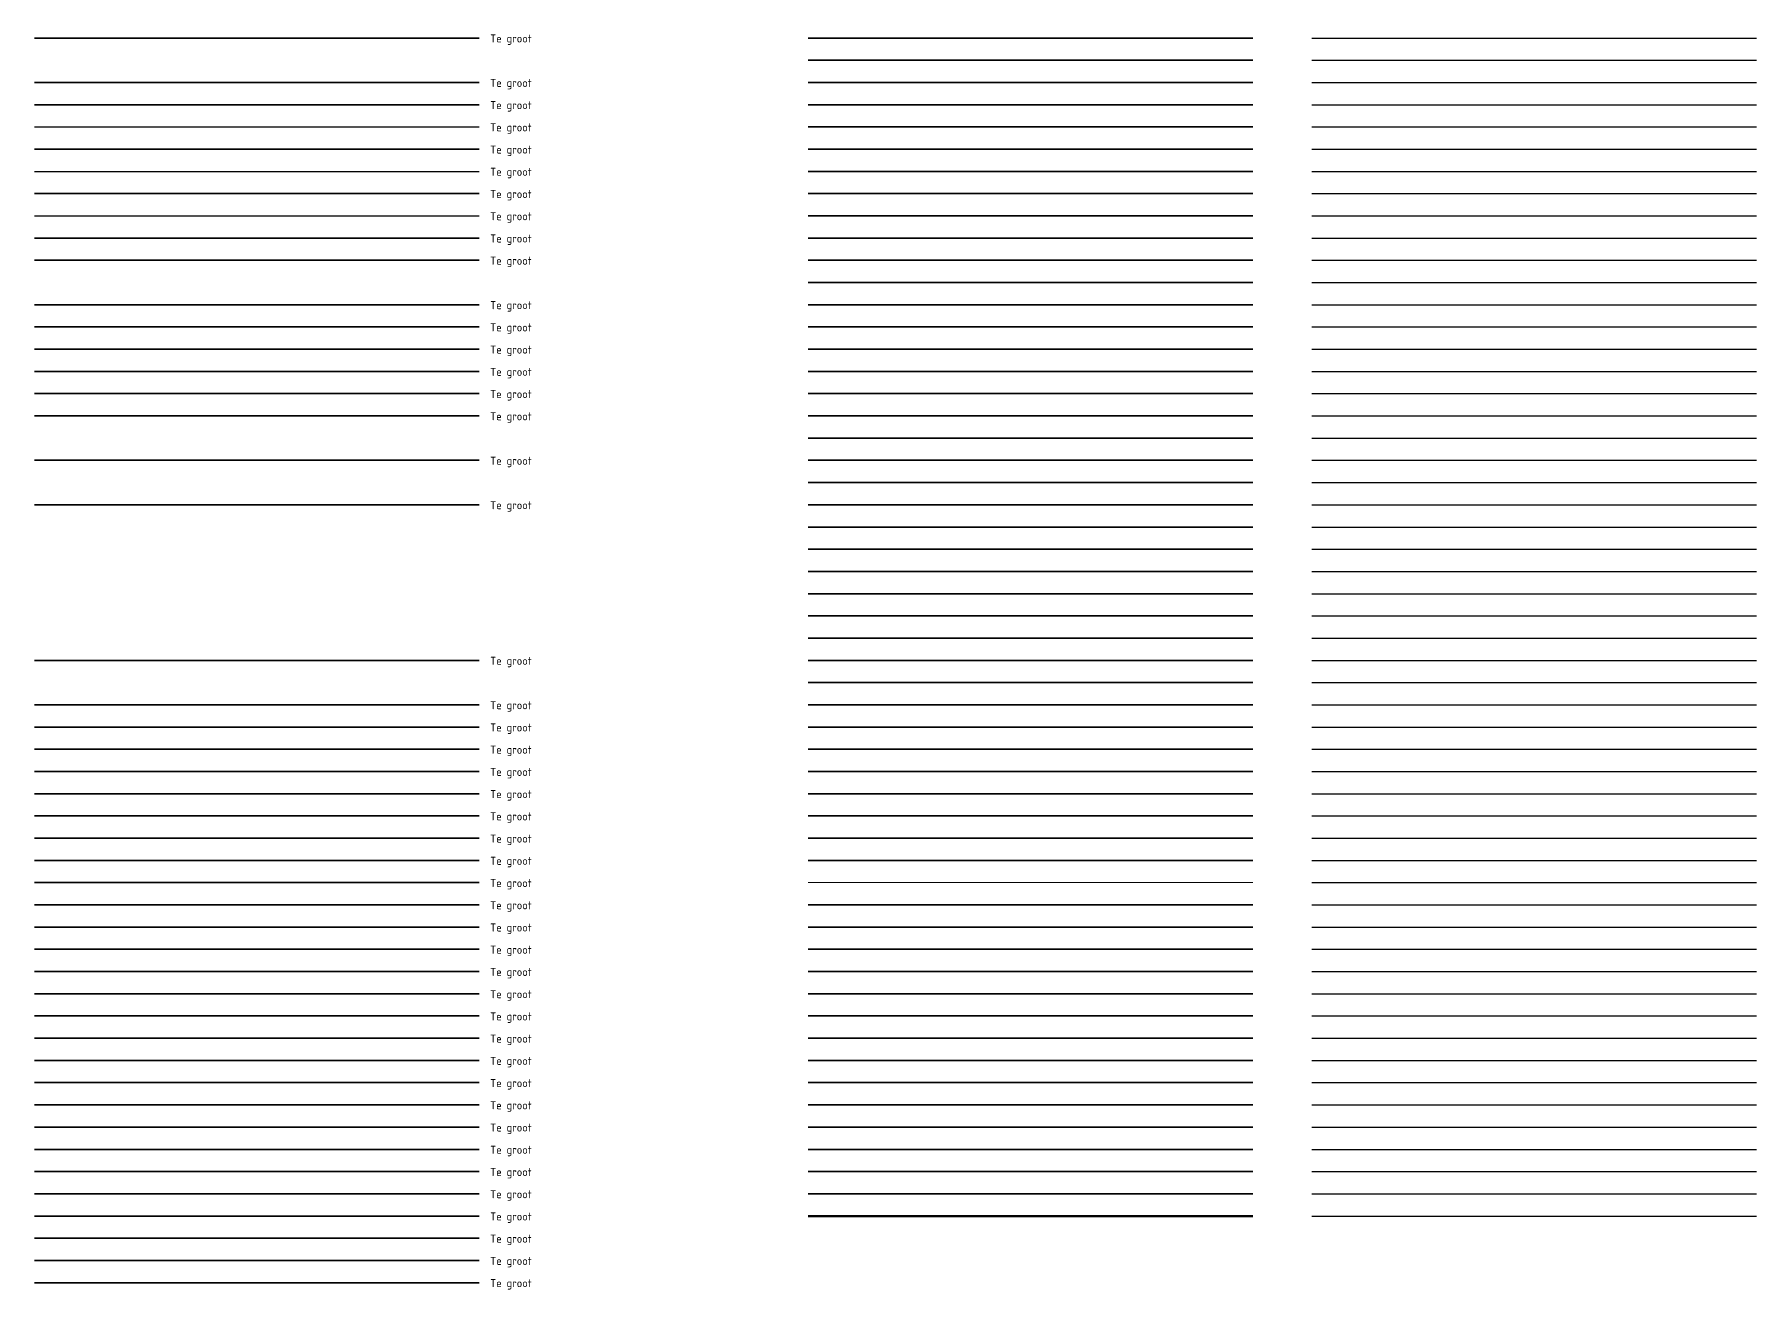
# Model space of a CAD drawing. Header units: metres. Extents: x 0 to 286, y 1 to 229.
# Drawn here: x 209 to 286.5, y 114.7 to 171.2 of the extents above; entities that cross this region are included whole.
import ezdxf

# ---------------------------------------------------------------- set-up
doc = ezdxf.new("R2010")
doc.units = ezdxf.units.M
for name, color, linetype, lineweight in [('V-WE-BC-VOORSPANNING_MET AANHECHTING_KABEL-G', 180, 'V-BC-KABEL-SO', 50), ('V-WE-BV-GELEIDECONSTRUCTIE_GELEIDEBARRIER-G', 210, 'V-BV-GELEIDEBARRIER-SO', 35), ('V-WE-BV-GELEIDECONSTRUCTIE_GELEIDEBARRIER_STEPBARRIER-G', 210, 'V-BV-STEPBARRIER-SO', 35), ('V-WE-BV-GELEIDECONSTRUCTIE_GELEIDEBARRIER_STEPBARRIER_BETON_SLIPFORMPAVER-G', 210, 'V-BV-SLIPFORM-SO', 35), ('V-WE-BV-GELEIDECONSTRUCTIE_GELEIDEBARRIER_STEPBARRIER_RWS-G', 210, 'V-BV-RWS-SO', 35), ('V-WE-BV-GELEIDECONSTRUCTIE_GELEIDEBARRIER_STEPBARRIER_SAFEGUARD-G', 210, 'V-BV-SAFEGUARD-SO', 35), ('V-WE-BV-GELEIDECONSTRUCTIE_GELEIDEBARRIER_STEPBARRIER_VARIOGUARD-G', 210, 'V-BV-VARIOGUARD-SO', 35), ('V-WE-BV-GELEIDECONSTRUCTIE_GELEIDEBARRIER_STEPBARRIER_VECUSEC-G', 210, 'V-BV-VECUSEC-SO', 35), ('V-WE-BV-GELEIDECONSTRUCTIE_GELEIDERAIL_KUNSTWERK-G', 210, 'V-BV-GELEIDERAIL_K-SO', 35), ('V-WE-BV-LEUNING-G', 210, 'V-BV-LEUNING-SO', 35), ('V-WE-GK-BESCHOEIING-G', 130, 'V-GK-BESCHOEIING-SO', 35), ('V-WE-GK-BESCHOEIING_HOUT_PERKOENPALENRIJ-G', 130, 'V-GK-PERKOEN-SO', 35), ('V-WE-GR-BEPLANTING_CULTUUR_BOSPLANTSOEN-G', 90, 'V-GR-PLANTSOEN-SO', 35), ('V-WE-GW-MAAIVELD-G', 90, 'V-GW-MAAIVELD-SO', 35), ('V-WE-GW-RAAI-G', 10, 'V-GW-RAAI-SO', 35), ('V-WE-KW-PROFIELVRIJERUIMTE-G', 7, 'V-KW-PVR-SO', 18), ('V-WE-KW-ZICHTRUIMTE-G', 7, 'V-KW-ZICHTRUIMTE-SO', 35), ('V-WE-MO-ARCHEOLOGIE-G', 90, 'V-MO-ARCHEOLOGIE-SO', 35), ('V-WE-MO-BODEM_CONTOUR-G', 30, 'V-MO-BORDER-SO', 35), ('V-WE-MO-BODEM_CONTOUR_ACHTERGRONDWAARDE-G', 90, 'V-MO-BODEMACHTERGRONDWAARDE-SO', 35), ('V-WE-MO-BODEM_CONTOUR_INTERVENTIEWAARDE-G', 10, 'V-MO-BODEM_CONTOUR_INTERVENTIEWAARDE-SO', 35), ('V-WE-MO-BODEM_CONTOUR_TUSSENWAARDE-G', 40, 'V-MO-BODEMTUSSENWAARDE-SO', 35), ('V-WE-MO-EXPLOSIEVEN-G', 10, 'V-MO-EXPLOSIEVEN-SO', 35), ('V-WE-MO-GELUID_CONTOUR_INTERVENTIEWAARDE-G', 10, 'V-MO-GELUIDINTERVENTIEWAARDE-SO', 35), ('V-WE-MO-GELUID_CONTOUR_STREEFWAARDE-G', 90, 'V-MO-GELUIDSTREEFWAARDE-SO', 35), ('V-WE-MO-GELUID_CONTOUR_TUSSENWAARDE-G', 40, 'V-MO-GELUIDTUSSENWAARDE-SO', 35), ('V-WE-MO-GEUR_CONTOUR_INTERVENTIEWAARDE-G', 10, 'V-MO-GEURINTERVENTIEWAARDE-SO', 35), ('V-WE-MO-GEUR_CONTOUR_STREEFWAARDE-G', 90, 'V-MO-GEURSTREEFWAARDE-SO', 35), ('V-WE-MO-GEUR_CONTOUR_TUSSENWAARDE-G', 40, 'V-MO-GEURTUSSENWAARDE-SO', 35), ('V-WE-MO-GRONDWATER_CONTOUR_INTERVENTIEWAARDE-G', 10, 'V-MO-GRONDWATERINTERVENTIEWAARDE-SO', 35), ('V-WE-MO-GRONDWATER_CONTOUR_STREEFWAARDE-G', 90, 'V-MO-GRONDWATERSTREEFWAARDE-SO', 35), ('V-WE-MO-GRONDWATER_CONTOUR_TUSSENWAARDE-G', 40, 'V-MO-GRONDWATERTUSSENWAARDE-SO', 35), ('V-WE-MO-LICHT_CONTOUR_INTERVENTIEWAARDE-G', 10, 'V-MO-LICHTINTERVENTIEWAARDE-SO', 35), ('V-WE-MO-LICHT_CONTOUR_STREEFWAARDE-G', 90, 'V-MO-LICHTSTREEFWAARDE-SO', 35), ('V-WE-MO-LICHT_CONTOUR_TUSSENWAARDE-G', 40, 'V-MO-LICHTTUSSENWAARDE-SO', 35), ('V-WE-MO-LUCHT_CONTOUR_INTERVENTIEWAARDE-G', 10, 'V-MO-LUCHTINTERVENTIEWAARDE-SO', 35), ('V-WE-MO-LUCHT_CONTOUR_STREEFWAARDE-G', 90, 'V-MO-LUCHTSTREEFWAARDE-SO', 35), ('V-WE-MO-LUCHT_CONTOUR_TUSSENWAARDE-G', 40, 'V-MO-LUCHTTUSSENWAARDE-SO', 35), ('V-WE-MO-STRALING_CONTOUR_INTERVENTIEWAARDE-G', 10, 'V-MO-STRALINGINTERVENTIEWAARDE-SO', 35), ('V-WE-MO-STRALING_CONTOUR_STREEFWAARDE-G', 90, 'V-MO-STRALINGSTREEFWAARDE-SO', 35), ('V-WE-MO-STRALING_CONTOUR_TUSSENWAARDE-G', 40, 'V-MO-STRALINGTUSSENWAARDE-SO', 35), ('V-WE-MO-TRILLING_CONTOUR_INTERVENTIEWAARDE-G', 10, 'V-MO-TRILLINGINTERVENTIEWAARDE-SO', 35), ('V-WE-MO-TRILLING_CONTOUR_STREEFWAARDE-G', 90, 'V-MO-TRILLINGSTREEFWAARDE-SO', 35), ('V-WE-MO-TRILLING_CONTOUR_TUSSENWAARDE-G', 40, 'V-MO-TRILLINGTUSSENWAARDE-SO', 35), ('V-WE-OB-BESCHOEIING-G', 7, 'V-OB-BESCHOEIING-SO', 35), ('V-WE-OB-BESCHOEIING_PERKOENPALENRIJ-G', 7, 'V-OB-PERKOEN-SO', 35), ('V-WE-OB-SCHANSKORF-G', 7, 'V-OB-SCHANSKORF-SO', 35), ('V-WE-OG-AANPIJLING-T18', 10, 'Continuous', 18), ('V-WE-OV-KABELDOORVOER_KABELKOKER-G', 7, 'V-OV-KABELKOKER-SO', 35), ('V-WE-OV-LIJNVERLICHTING-G', 190, 'V-OV-LIJNV-SO', 35), ('V-WE-RI-DRAINAGE-G', 90, 'V-RI-DRAINAGE-SO', 35), ('V-WE-RI-DRAINAGE_DRAIN-OPHOOGTEBRENGEN-G', 90, 'V-RI-OPHOOGTEBRENGEN-SO', 35), ('V-WE-RI-DWA-G', 20, 'V-RI-DWA-SO', 35), ('V-WE-RI-DWA_LOZELEIDING-G', 20, 'V-RI-LOZELEIDING-SO', 35), ('V-WE-RI-DWA_LOZELEIDING_UITLEGGER-G', 20, 'V-RI-UITLEGGER-SO', 35), ('V-WE-RI-DWA_LOZELEIDING_VOLGESCHUIMD-G', 20, 'V-RI-VOLSCHUIMEN-SO', 35), ('V-WE-RI-DWA_LOZELEIDING_VOLGEZAND-G', 20, 'V-RI-VOLZANDEN-SO', 35), ('V-WE-RI-DWA_RIOOLLEIDING-LINING-G', 20, 'V-RI-LINING-SO', 35), ('V-WE-RI-GWA_KOLKAANSLUITLEIDING-G', 30, 'V-RI-GWA_AANSLUITLEIDING-SO', 25), ('V-WE-RI-GWA_RIOOLLEIDING-G', 30, 'V-RI-GWA-SO', 35), ('V-WE-RI-HWA-G', 150, 'V-RI-HWA-SO', 35), ('V-WE-RI-HWA_KOLKAANSLUITLEIDING-G', 150, 'V-RI-HWA_AANSLUITLEIDING-SO', 25), ('V-WE-RI-ITR-G', 140, 'V-RI-ITR-SO', 35), ('V-WE-RI-ITR_KOLKAANSLUITLEIDING-G', 140, 'V-RI-ITR_AANSLUITLEIDING-SO', 25), ('V-WE-RI-OVERIG-G', 10, 'V-RI-OVERIG-SO', 35), ('V-WE-RI-OVERIG_DUIKER_KOLKAANSLUITLEIDING-G', 10, 'V-RI-AANSLUITLEIDING-SO', 35), ('V-WE-VH-KANTOPSLUITING_VOORKANTBAND-G', 7, 'V-CONTINUOUS-SO', 25)]:
    doc.layers.add(name, color=color, linetype=linetype, lineweight=lineweight)
doc.styles.add('NLCS-ISO-ANNOTATIEF-T18', font='NLCS-ISO.ttf', dxfattribs={"height": 1.8})
doc.linetypes.add('V-BC-KABEL-SO', pattern='A,10,-1,1.5,[24,NLCS.SHX,S=1,R=0,X=0,Y=0],1.5,-1', length=15)
doc.linetypes.add('V-BV-GELEIDEBARRIER-SO', pattern='A,5,[24,NLCS.SHX,S=1,R=0,X=0.5,Y=0],5,-3,[109,NLCS.SHX,S=1,R=0,X=0,Y=0],-3', length=16)
doc.linetypes.add('V-BV-GELEIDERAIL_K-SO', pattern='A,2,-1,[170,NLCS.SHX,S=0.5,R=0,X=0,Y=0],-1,2,-1,[170,NLCS.SHX,S=0.5,R=0,X=0,Y=0],-1,2,-1,[170,NLCS.SHX,S=0.5,R=0,X=0,Y=0],-1,2,-2,[24,NLCS.SHX,S=1,R=0,X=0,Y=0],-2', length=18)
doc.linetypes.add('V-BV-LEUNING-SO', pattern='A,1,[24,NLCS.SHX,S=0.6,R=0,X=0,Y=0],1,[69,NLCS.SHX,S=0.2,R=0,X=0,Y=0],1,[24,NLCS.SHX,S=1,R=0,X=0,Y=0],1', length=4)
doc.linetypes.add('V-BV-RWS-SO', pattern='A,0.5,[19,NLCS.SHX,S=1,R=0,X=0.5,Y=0],-1,[19,NLCS.SHX,S=1,R=0,X=0.5,Y=0],-1,0.5,-1,[24,NLCS.SHX,S=1,R=0,X=0,Y=0],-1', length=5)
doc.linetypes.add('V-BV-SAFEGUARD-SO', pattern='A,0.5,-2,[8,NLCS.SHX,S=1,R=0,X=-1,Y=0],0.5,-1,[24,NLCS.SHX,S=1,R=0,X=0,Y=0],-1', length=5)
doc.linetypes.add('V-BV-SLIPFORM-SO', pattern='A,1,-1,[9,NLCS.SHX,S=1,R=0,X=-1,Y=0],1,-1,[24,NLCS.SHX,S=1,R=0,X=0,Y=0],-1', length=5)
doc.linetypes.add('V-BV-STEPBARRIER-SO', pattern='A,1,-1,[16,NLCS.SHX,S=1,R=0,X=-1,Y=0],1,-1,[24,NLCS.SHX,S=1,R=0,X=0,Y=0],-1', length=5)
doc.linetypes.add('V-BV-VARIOGUARD-SO', pattern='A,0.5,-2,[21,NLCS.SHX,S=1,R=0,X=-1,Y=0],0.5,-1,[24,NLCS.SHX,S=1,R=0,X=0,Y=0],-1', length=5)
doc.linetypes.add('V-BV-VECUSEC-SO', pattern='A,0.5,-2,[129,NLCS.SHX,S=1,R=0,X=-1,Y=0],0.5,-1,[24,NLCS.SHX,S=1,R=0,X=0,Y=0],-1', length=5)
doc.linetypes.add('V-CONTINUOUS-SO', pattern='A,3.5,[24,NLCS.SHX,S=0.5,R=0,X=0,Y=0],3.5', length=7)
doc.linetypes.add('V-GK-BESCHOEIING-SO', pattern='A,9,[23,NLCS.SHX,S=1,R=0,X=0,Y=0],9,-3,[1,NLCS.SHX,S=0.6,R=0,X=0,Y=0],-3', length=24)
doc.linetypes.add('V-GK-PERKOEN-SO', pattern='A,9,[23,NLCS.SHX,S=1,R=0,X=0,Y=0],9,-2.4,[2,NLCS.SHX,S=0.6,R=0,X=0,Y=0],-2.4,[2,NLCS.SHX,S=0.6,R=0,X=0,Y=0],-2.4,[2,NLCS.SHX,S=0.6,R=0,X=0,Y=0],-2.4,[2,NLCS.SHX,S=0.6,R=0,X=0,Y=0],-2.4', length=30)
doc.linetypes.add('V-GR-PLANTSOEN-SO', pattern='A,0,-0.0001,[23,NLCS.SHX,S=1,R=0,X=0,Y=1],-0.0001,[179,NLCS.SHX,S=1.5,R=0,X=0,Y=0],-4', length=4.0002)
doc.linetypes.add('V-GW-MAAIVELD-SO', pattern='A,4,[23,NLCS.SHX,S=0.5,R=0,X=0,Y=0],12,[40,NLCS.SHX,S=1,R=0,X=0,Y=-0.5],12', length=28)
doc.linetypes.add('V-GW-RAAI-SO', pattern='A,7.5,[24,NLCS.SHX,S=1,R=0,X=0,Y=0],7.5,-1,2,-1', length=19)
doc.linetypes.add('V-KW-PVR-SO', pattern='A,3,[23,NLCS.SHX,S=0.5,R=0,X=0,Y=0],3,-1.5', length=7.5)
doc.linetypes.add('V-KW-ZICHTRUIMTE-SO', pattern='A,1.5,[23,NLCS.SHX,S=0.5,R=0,X=0,Y=0],1.5,-4.5', length=7.5)
doc.linetypes.add('V-MO-ARCHEOLOGIE-SO', pattern='A,3.5,-5,0,[24,NLCS.SHX,S=1,R=0,X=0,Y=0],-5,7,-2.5,[34,NLCS.SHX,S=0.3,R=0,X=0,Y=0],-2.5,3.5', length=29)
doc.linetypes.add('V-MO-BODEM_CONTOUR_INTERVENTIEWAARDE-SO', pattern='A,8.625,-7,[40,NLCS.SHX,S=1.8,R=0,X=0,Y=0],-7,17.25,[24,NLCS.SHX,S=1.5,R=0,X=0,Y=0],8.625', length=48.5)
doc.linetypes.add('V-MO-BODEMACHTERGRONDWAARDE-SO', pattern='A,3,-3.5,6,-7,[40,NLCS.SHX,S=1.8,R=0,X=0,Y=0],-7,6,-3.5,6,-3.5,[24,NLCS.SHX,S=1.5,R=0,X=-1.75,Y=0],3', length=48.5)
doc.linetypes.add('V-MO-BODEMTUSSENWAARDE-SO', pattern='A,5,-7.25,0,[24,NLCS.SHX,S=1.5,R=0,X=0,Y=0],-7.25,10,-7,[40,NLCS.SHX,S=1.8,R=0,X=0,Y=0],-7,5', length=48.5)
doc.linetypes.add('V-MO-BORDER-SO', pattern='A,12.5,-2.5,1,-2.5,12.5,-2.5,[24,NLCS.SHX,S=1.5,R=0,X=0,Y=0],-2.5', length=36)
doc.linetypes.add('V-MO-EXPLOSIEVEN-SO', pattern='A,8.625,-4,[35,NLCS.SHX,S=0.8,R=0,X=0,Y=0],-4,17.25,[24,NLCS.SHX,S=1.5,R=0,X=0,Y=0],8.625', length=42.5)
doc.linetypes.add('V-MO-GELUIDINTERVENTIEWAARDE-SO', pattern='A,8.625,-4,[36,NLCS.SHX,S=0.8,R=0,X=0,Y=0],-4,17.25,[24,NLCS.SHX,S=1.5,R=0,X=0,Y=0],8.625', length=42.5)
doc.linetypes.add('V-MO-GELUIDSTREEFWAARDE-SO', pattern='A,3,-3.5,6,-4,[36,NLCS.SHX,S=0.8,R=0,X=0,Y=0],-4,6,-3.5,6,-3.5,[24,NLCS.SHX,S=1.5,R=0,X=-1.75,Y=0],3', length=42.5)
doc.linetypes.add('V-MO-GELUIDTUSSENWAARDE-SO', pattern='A,5,-7.25,0,[24,NLCS.SHX,S=1.5,R=0,X=0,Y=0],-7.25,10,-4,[36,NLCS.SHX,S=0.8,R=0,X=0,Y=0],-4,5', length=42.5)
doc.linetypes.add('V-MO-GEURINTERVENTIEWAARDE-SO', pattern='A,8.625,-4,[37,NLCS.SHX,S=0.8,R=0,X=0,Y=0],-4,17.25,[24,NLCS.SHX,S=1.5,R=0,X=0,Y=0],8.625', length=42.5)
doc.linetypes.add('V-MO-GEURSTREEFWAARDE-SO', pattern='A,3,-3.5,6,-4,[37,NLCS.SHX,S=0.8,R=0,X=0,Y=0],-4,6,-3.5,6,-3.5,[24,NLCS.SHX,S=1.5,R=0,X=-1.75,Y=0],3', length=42.5)
doc.linetypes.add('V-MO-GEURTUSSENWAARDE-SO', pattern='A,5,-7.25,0,[24,NLCS.SHX,S=1.5,R=0,X=0,Y=0],-7.25,10,-4,[37,NLCS.SHX,S=0.8,R=0,X=0,Y=0],-4,5', length=42.5)
doc.linetypes.add('V-MO-GRONDWATERINTERVENTIEWAARDE-SO', pattern='A,8.625,-4,[38,NLCS.SHX,S=0.8,R=0,X=0,Y=0],-4,17.25,[24,NLCS.SHX,S=1.5,R=0,X=0,Y=0],8.625', length=42.5)
doc.linetypes.add('V-MO-GRONDWATERSTREEFWAARDE-SO', pattern='A,3,-3.5,6,-4,[38,NLCS.SHX,S=0.8,R=0,X=0,Y=0],-4,6,-3.5,6,-3.5,[24,NLCS.SHX,S=1.5,R=0,X=-1.75,Y=0],3', length=42.5)
doc.linetypes.add('V-MO-GRONDWATERTUSSENWAARDE-SO', pattern='A,5,-7.25,0,[24,NLCS.SHX,S=1.5,R=0,X=0,Y=0],-7.25,10,-4,[38,NLCS.SHX,S=0.8,R=0,X=0,Y=0],-4,5', length=42.5)
doc.linetypes.add('V-MO-LICHTINTERVENTIEWAARDE-SO', pattern='A,8.625,-4,[39,NLCS.SHX,S=0.8,R=0,X=0,Y=0],-4,17.25,[24,NLCS.SHX,S=1.5,R=0,X=0,Y=0],8.625', length=42.5)
doc.linetypes.add('V-MO-LICHTSTREEFWAARDE-SO', pattern='A,3,-3.5,6,-4,[39,NLCS.SHX,S=0.8,R=0,X=0,Y=0],-4,6,-3.5,6,-3.5,[24,NLCS.SHX,S=1.5,R=0,X=-1.75,Y=0],3', length=42.5)
doc.linetypes.add('V-MO-LICHTTUSSENWAARDE-SO', pattern='A,5,-7.25,0,[24,NLCS.SHX,S=1.5,R=0,X=0,Y=0],-7.25,10,-4,[39,NLCS.SHX,S=0.8,R=0,X=0,Y=0],-4,5', length=42.5)
doc.linetypes.add('V-MO-LUCHTINTERVENTIEWAARDE-SO', pattern='A,8.625,-4,[49,NLCS.SHX,S=0.8,R=0,X=0,Y=0],-4,17.25,[24,NLCS.SHX,S=1.5,R=0,X=0,Y=0],8.625', length=42.5)
doc.linetypes.add('V-MO-LUCHTSTREEFWAARDE-SO', pattern='A,3,-3.5,6,-4,[49,NLCS.SHX,S=0.8,R=0,X=0,Y=0],-4,6,-3.5,6,-3.5,[24,NLCS.SHX,S=1.5,R=0,X=-1.75,Y=0],3', length=42.5)
doc.linetypes.add('V-MO-LUCHTTUSSENWAARDE-SO', pattern='A,5,-7.25,0,[24,NLCS.SHX,S=1.5,R=0,X=0,Y=0],-7.25,10,-4,[49,NLCS.SHX,S=0.8,R=0,X=0,Y=0],-4,5', length=42.5)
doc.linetypes.add('V-MO-STRALINGINTERVENTIEWAARDE-SO', pattern='A,8.625,-4,[41,NLCS.SHX,S=0.8,R=0,X=0,Y=0],-4,17.25,[24,NLCS.SHX,S=1.5,R=0,X=0,Y=0],8.625', length=42.5)
doc.linetypes.add('V-MO-STRALINGSTREEFWAARDE-SO', pattern='A,3,-3.5,6,-4,[41,NLCS.SHX,S=0.8,R=0,X=0,Y=0],-4,6,-3.5,6,-3.5,[24,NLCS.SHX,S=1.5,R=0,X=-1.75,Y=0],3', length=42.5)
doc.linetypes.add('V-MO-STRALINGTUSSENWAARDE-SO', pattern='A,5,-7.25,0,[24,NLCS.SHX,S=1.5,R=0,X=0,Y=0],-7.25,10,-4,[41,NLCS.SHX,S=0.8,R=0,X=0,Y=0],-4,5', length=42.5)
doc.linetypes.add('V-MO-TRILLINGINTERVENTIEWAARDE-SO', pattern='A,8.625,-4,[48,NLCS.SHX,S=0.8,R=0,X=0,Y=0],-4,17.25,[24,NLCS.SHX,S=1.5,R=0,X=0,Y=0],8.625', length=42.5)
doc.linetypes.add('V-MO-TRILLINGSTREEFWAARDE-SO', pattern='A,3,-3.5,6,-4,[48,NLCS.SHX,S=0.8,R=0,X=0,Y=0],-4,6,-3.5,6,-3.5,[24,NLCS.SHX,S=1.5,R=0,X=-1.75,Y=0],3', length=42.5)
doc.linetypes.add('V-MO-TRILLINGTUSSENWAARDE-SO', pattern='A,5,-7.25,0,[24,NLCS.SHX,S=1.5,R=0,X=0,Y=0],-7.25,10,-4,[48,NLCS.SHX,S=0.8,R=0,X=0,Y=0],-4,5', length=42.5)
doc.linetypes.add('V-OB-BESCHOEIING-SO', pattern='A,10,[24,NLCS.SHX,S=1,R=0,X=0,Y=0],10,-3.5,[1,NLCS.SHX,S=0.5,R=0,X=0,Y=0],-3.5', length=27)
doc.linetypes.add('V-OB-PERKOEN-SO', pattern='A,0,-1,[2,NLCS.SHX,S=1,R=0,X=0,Y=0],-2,[2,NLCS.SHX,S=1,R=0,X=0,Y=0],-2,[2,NLCS.SHX,S=1,R=0,X=0,Y=0],-6,[24,NLCS.SHX,S=1,R=0,X=0,Y=0],-6', length=17)
doc.linetypes.add('V-OB-SCHANSKORF-SO', pattern='A,2.5,[24,NLCS.SHX,S=1,R=0,X=0,Y=0],2.5,-1,[140,NLCS.SHX,S=2,R=0,X=-0.5,Y=0],-1', length=7)
doc.linetypes.add('V-OV-KABELKOKER-SO', pattern='A,0,-3,[80,NLCS.SHX,S=1,R=0,X=0,Y=0],-6,[80,NLCS.SHX,S=1,R=0,X=0,Y=0],-6,[80,NLCS.SHX,S=1,R=0,X=0,Y=0],-6,[24,NLCS.SHX,S=1,R=0,X=0,Y=0],-3', length=24)
doc.linetypes.add('V-OV-LIJNV-SO', pattern='A,0,-5,[102,NLCS.SHX,S=1,R=0,X=-0.625,Y=0],2.5,-0.5,[69,NLCS.SHX,S=0.5,R=0,X=0,Y=0],-0.5,2.5,[102,NLCS.SHX,S=1,R=180,X=0.625,Y=0],-5,[24,NLCS.SHX,S=1,R=0,X=1,Y=0],-2', length=18)
doc.linetypes.add('V-RI-AANSLUITLEIDING-SO', pattern='A,1.25,[24,NLCS.SHX,S=1,R=0,X=0,Y=0],1.25,-1.8,2.5,-1.8', length=8.6)
doc.linetypes.add('V-RI-DRAINAGE-SO', pattern='A,3,[24,NLCS.SHX,S=1,R=0,X=0,Y=0],3,-1.8,1.8,-1.8,2.4,-1.8,1.8,-1.8', length=19.2)
doc.linetypes.add('V-RI-DWA-SO', pattern='A,2.5,[24,NLCS.SHX,S=1,R=0,X=0,Y=0],2.5,-3,0,-3', length=11)
doc.linetypes.add('V-RI-GWA-SO', pattern='A,3,[24,NLCS.SHX,S=1,R=0,X=0,Y=0],3,-3', length=9)
doc.linetypes.add('V-RI-GWA_AANSLUITLEIDING-SO', pattern='A,2,[24,NLCS.SHX,S=1,R=0,X=0,Y=0],2,-1.8,2.6,-1.8,2.6,-1.8,2.6,-1.8', length=19)
doc.linetypes.add('V-RI-HWA-SO', pattern='A,2.5,[24,NLCS.SHX,S=1,R=0,X=0,Y=0],2.5,-1.8', length=6.8)
doc.linetypes.add('V-RI-HWA_AANSLUITLEIDING-SO', pattern='A,1.5,[24,NLCS.SHX,S=1,R=0,X=0,Y=0],1.5,-1.8,3,-1.8,3,-1.8,3,-1.8', length=19.2)
doc.linetypes.add('V-RI-ITR-SO', pattern='A,2.5,[24,NLCS.SHX,S=1,R=0,X=0,Y=0],2.5,-2.4,0,-2.4,0,-2.4', length=12.2)
doc.linetypes.add('V-RI-ITR_AANSLUITLEIDING-SO', pattern='A,2,[24,NLCS.SHX,S=1,R=0,X=0,Y=0],2,-1.8,0,-1.8,0,-1.8', length=9.4)
doc.linetypes.add('V-RI-LINING-SO', pattern='A,3.75,[24,NLCS.SHX,S=1,R=0,X=0,Y=0],3.75,-3,0,-3,3,-3,0,-3', length=22.5)
doc.linetypes.add('V-RI-LOZELEIDING-SO', pattern='A,0.1,-4,[24,NLCS.SHX,S=1,R=0,X=0,Y=0],-4', length=8.1)
doc.linetypes.add('V-RI-OPHOOGTEBRENGEN-SO', pattern='A,3.75,[24,NLCS.SHX,S=1,R=0,X=0,Y=0],3.75,-3,0.75,-3,3,-3,0.75,-3', length=24)
doc.linetypes.add('V-RI-OVERIG-SO', pattern='A,2.5,[24,NLCS.SHX,S=1,R=0,X=0,Y=0],2.5,-2,2,-2,0,-2,2,-2', length=17)
doc.linetypes.add('V-RI-UITLEGGER-SO', pattern='A,1.25,[24,NLCS.SHX,S=1,R=0,X=0,Y=0],1.25,-1.8,1.8,-1.8,2.5,-1.8,1.8,-1.8', length=15.8)
doc.linetypes.add('V-RI-VOLSCHUIMEN-SO', pattern='A,0,[50,NLCS.SHX,S=0.5,R=0,X=0,Y=0],2,[24,NLCS.SHX,S=1,R=0,X=0,Y=0],2', length=4)
doc.linetypes.add('V-RI-VOLZANDEN-SO', pattern='A,0,[50,NLCS.SHX,S=0.5,R=0,X=0,Y=0],2,[24,NLCS.SHX,S=1,R=0,X=0,Y=0],2', length=4)

msp = doc.modelspace()

# ---------------------------------------------------------------- linework, layer by layer
at = {"layer": 'V-WE-BC-VOORSPANNING_MET AANHECHTING_KABEL-G', "color": 2}
msp.add_line((243.797, 118), (263.797, 118), dxfattribs=at)
at = {"layer": 'V-WE-BV-GELEIDECONSTRUCTIE_GELEIDEBARRIER-G', "color": 3}
msp.add_line((243.797, 125), (263.797, 125), dxfattribs=at)
at = {"layer": 'V-WE-BV-GELEIDECONSTRUCTIE_GELEIDEBARRIER_STEPBARRIER-G', "color": 3}
msp.add_line((243.797, 124), (263.797, 124), dxfattribs=at)
at = {"layer": 'V-WE-BV-GELEIDECONSTRUCTIE_GELEIDEBARRIER_STEPBARRIER_BETON_SLIPFORMPAVER-G', "color": 3}
msp.add_line((243.797, 119), (263.797, 119), dxfattribs=at)
at = {"layer": 'V-WE-BV-GELEIDECONSTRUCTIE_GELEIDEBARRIER_STEPBARRIER_RWS-G', "color": 3}
msp.add_line((243.797, 120), (263.797, 120), dxfattribs=at)
at = {"layer": 'V-WE-BV-GELEIDECONSTRUCTIE_GELEIDEBARRIER_STEPBARRIER_SAFEGUARD-G', "color": 3}
msp.add_line((243.797, 121), (263.797, 121), dxfattribs=at)
at = {"layer": 'V-WE-BV-GELEIDECONSTRUCTIE_GELEIDEBARRIER_STEPBARRIER_VARIOGUARD-G', "color": 3}
msp.add_line((243.797, 122), (263.797, 122), dxfattribs=at)
at = {"layer": 'V-WE-BV-GELEIDECONSTRUCTIE_GELEIDEBARRIER_STEPBARRIER_VECUSEC-G', "color": 3}
msp.add_line((243.797, 123), (263.797, 123), dxfattribs=at)
at = {"layer": 'V-WE-BV-GELEIDECONSTRUCTIE_GELEIDERAIL_KUNSTWERK-G', "color": 3}
msp.add_line((243.797, 126), (263.797, 126), dxfattribs=at)
at = {"layer": 'V-WE-BV-LEUNING-G', "color": 3}
msp.add_line((243.797, 127), (263.797, 127), dxfattribs=at)
at = {"layer": 'V-WE-GK-BESCHOEIING-G', "color": 4}
msp.add_line((243.797, 129), (263.797, 129), dxfattribs=at)
at = {"layer": 'V-WE-GK-BESCHOEIING_HOUT_PERKOENPALENRIJ-G', "color": 4}
msp.add_line((243.797, 128), (263.797, 128), dxfattribs=at)
at = {"layer": 'V-WE-GR-BEPLANTING_CULTUUR_BOSPLANTSOEN-G', "color": 5}
msp.add_line((243.797, 130), (263.797, 130), dxfattribs=at)
at = {"layer": 'V-WE-GW-MAAIVELD-G', "color": 6}
msp.add_line((243.797, 131), (263.797, 131), dxfattribs=at)
at = {"layer": 'V-WE-GW-RAAI-G', "color": 6}
msp.add_line((243.797, 132), (263.797, 132), dxfattribs=at)
at = {"layer": 'V-WE-KW-PROFIELVRIJERUIMTE-G', "color": 4}
msp.add_line((243.797, 133), (263.797, 133), dxfattribs=at)
at = {"layer": 'V-WE-KW-ZICHTRUIMTE-G', "color": 4}
msp.add_line((243.797, 134), (263.797, 134), dxfattribs=at)
at = {"layer": 'V-WE-MO-ARCHEOLOGIE-G', "color": 4}
msp.add_line((243.797, 135), (263.797, 135), dxfattribs=at)
at = {"layer": 'V-WE-MO-BODEM_CONTOUR-G', "color": 4}
for p, q in [((243.797, 139), (263.797, 139)), ((208.991, 117), (228.991, 117))]:
    msp.add_line(p, q, dxfattribs=at)
at = {"layer": 'V-WE-MO-BODEM_CONTOUR_ACHTERGRONDWAARDE-G', "color": 4}
msp.add_line((243.797, 136), (263.797, 136), dxfattribs=at)
at = {"layer": 'V-WE-MO-BODEM_CONTOUR_INTERVENTIEWAARDE-G', "color": 4}
for p, q in [((243.797, 137), (263.797, 137)), ((208.991, 115), (228.991, 115))]:
    msp.add_line(p, q, dxfattribs=at)
at = {"layer": 'V-WE-MO-BODEM_CONTOUR_TUSSENWAARDE-G', "color": 4}
for p, q in [((243.797, 138), (263.797, 138)), ((208.991, 116), (228.991, 116))]:
    msp.add_line(p, q, dxfattribs=at)
at = {"layer": 'V-WE-MO-EXPLOSIEVEN-G', "color": 4}
for p, q in [((243.797, 140), (263.797, 140)), ((208.991, 118), (228.991, 118))]:
    msp.add_line(p, q, dxfattribs=at)
at = {"layer": 'V-WE-MO-GELUID_CONTOUR_INTERVENTIEWAARDE-G', "color": 4}
for p, q in [((243.797, 141), (263.797, 141)), ((208.991, 119), (228.991, 119))]:
    msp.add_line(p, q, dxfattribs=at)
at = {"layer": 'V-WE-MO-GELUID_CONTOUR_STREEFWAARDE-G', "color": 4}
for p, q in [((243.797, 142), (263.797, 142)), ((208.991, 120), (228.991, 120))]:
    msp.add_line(p, q, dxfattribs=at)
at = {"layer": 'V-WE-MO-GELUID_CONTOUR_TUSSENWAARDE-G', "color": 4}
for p, q in [((243.797, 143), (263.797, 143)), ((208.991, 121), (228.991, 121))]:
    msp.add_line(p, q, dxfattribs=at)
at = {"layer": 'V-WE-MO-GEUR_CONTOUR_INTERVENTIEWAARDE-G', "color": 4}
for p, q in [((243.797, 144), (263.797, 144)), ((208.991, 122), (228.991, 122))]:
    msp.add_line(p, q, dxfattribs=at)
at = {"layer": 'V-WE-MO-GEUR_CONTOUR_STREEFWAARDE-G', "color": 4}
for p, q in [((243.797, 145), (263.797, 145)), ((208.991, 123), (228.991, 123))]:
    msp.add_line(p, q, dxfattribs=at)
at = {"layer": 'V-WE-MO-GEUR_CONTOUR_TUSSENWAARDE-G', "color": 4}
for p, q in [((243.797, 146), (263.797, 146)), ((208.991, 124), (228.991, 124))]:
    msp.add_line(p, q, dxfattribs=at)
at = {"layer": 'V-WE-MO-GRONDWATER_CONTOUR_INTERVENTIEWAARDE-G', "color": 4}
for p, q in [((243.797, 147), (263.797, 147)), ((208.991, 125), (228.991, 125))]:
    msp.add_line(p, q, dxfattribs=at)
at = {"layer": 'V-WE-MO-GRONDWATER_CONTOUR_STREEFWAARDE-G', "color": 4}
for p, q in [((243.797, 148), (263.797, 148)), ((208.991, 126), (228.991, 126))]:
    msp.add_line(p, q, dxfattribs=at)
at = {"layer": 'V-WE-MO-GRONDWATER_CONTOUR_TUSSENWAARDE-G', "color": 4}
for p, q in [((243.797, 149), (263.797, 149)), ((208.991, 127), (228.991, 127))]:
    msp.add_line(p, q, dxfattribs=at)
at = {"layer": 'V-WE-MO-LICHT_CONTOUR_INTERVENTIEWAARDE-G', "color": 4}
for p, q in [((243.797, 150), (263.797, 150)), ((208.991, 128), (228.991, 128))]:
    msp.add_line(p, q, dxfattribs=at)
at = {"layer": 'V-WE-MO-LICHT_CONTOUR_STREEFWAARDE-G', "color": 4}
for p, q in [((243.797, 151), (263.797, 151)), ((208.991, 129), (228.991, 129))]:
    msp.add_line(p, q, dxfattribs=at)
at = {"layer": 'V-WE-MO-LICHT_CONTOUR_TUSSENWAARDE-G', "color": 4}
for p, q in [((243.797, 152), (263.797, 152)), ((208.991, 130), (228.991, 130))]:
    msp.add_line(p, q, dxfattribs=at)
at = {"layer": 'V-WE-MO-LUCHT_CONTOUR_INTERVENTIEWAARDE-G', "color": 4}
for p, q in [((243.797, 153), (263.797, 153)), ((208.991, 131), (228.991, 131))]:
    msp.add_line(p, q, dxfattribs=at)
at = {"layer": 'V-WE-MO-LUCHT_CONTOUR_STREEFWAARDE-G', "color": 4}
for p, q in [((243.797, 154), (263.797, 154)), ((208.991, 132), (228.991, 132))]:
    msp.add_line(p, q, dxfattribs=at)
at = {"layer": 'V-WE-MO-LUCHT_CONTOUR_TUSSENWAARDE-G', "color": 4}
for p, q in [((243.797, 155), (263.797, 155)), ((208.991, 133), (228.991, 133))]:
    msp.add_line(p, q, dxfattribs=at)
at = {"layer": 'V-WE-MO-STRALING_CONTOUR_INTERVENTIEWAARDE-G', "color": 4}
for p, q in [((243.797, 156), (263.797, 156)), ((208.991, 134), (228.991, 134))]:
    msp.add_line(p, q, dxfattribs=at)
at = {"layer": 'V-WE-MO-STRALING_CONTOUR_STREEFWAARDE-G', "color": 4}
for p, q in [((243.797, 157), (263.797, 157)), ((208.991, 135), (228.991, 135))]:
    msp.add_line(p, q, dxfattribs=at)
at = {"layer": 'V-WE-MO-STRALING_CONTOUR_TUSSENWAARDE-G', "color": 4}
for p, q in [((243.797, 158), (263.797, 158)), ((208.991, 136), (228.991, 136))]:
    msp.add_line(p, q, dxfattribs=at)
at = {"layer": 'V-WE-MO-TRILLING_CONTOUR_INTERVENTIEWAARDE-G', "color": 4}
for p, q in [((243.797, 159), (263.797, 159)), ((208.991, 137), (228.991, 137))]:
    msp.add_line(p, q, dxfattribs=at)
at = {"layer": 'V-WE-MO-TRILLING_CONTOUR_STREEFWAARDE-G', "color": 4}
for p, q in [((243.797, 160), (263.797, 160)), ((208.991, 138), (228.991, 138))]:
    msp.add_line(p, q, dxfattribs=at)
at = {"layer": 'V-WE-MO-TRILLING_CONTOUR_TUSSENWAARDE-G', "color": 4}
for p, q in [((243.797, 161), (263.797, 161)), ((208.991, 139), (228.991, 139))]:
    msp.add_line(p, q, dxfattribs=at)
at = {"layer": 'V-WE-OB-BESCHOEIING-G', "color": 5}
for p, q in [((243.797, 163), (263.797, 163)), ((208.991, 141), (228.991, 141))]:
    msp.add_line(p, q, dxfattribs=at)
at = {"layer": 'V-WE-OB-BESCHOEIING_PERKOENPALENRIJ-G', "color": 5}
for p, q in [((243.797, 162), (263.797, 162)), ((208.991, 140), (228.991, 140))]:
    msp.add_line(p, q, dxfattribs=at)
at = {"layer": 'V-WE-OB-SCHANSKORF-G', "color": 5}
for p, q in [((243.797, 164), (263.797, 164)), ((208.991, 143), (228.991, 143))]:
    msp.add_line(p, q, dxfattribs=at)
at = {"layer": 'V-WE-OV-KABELDOORVOER_KABELKOKER-G', "color": 6}
for p, q in [((243.797, 165), (263.797, 165)), ((208.991, 150), (228.991, 150))]:
    msp.add_line(p, q, dxfattribs=at)
at = {"layer": 'V-WE-OV-LIJNVERLICHTING-G', "color": 6}
for p, q in [((243.797, 166), (263.797, 166)), ((208.991, 152), (228.991, 152))]:
    msp.add_line(p, q, dxfattribs=at)
at = {"layer": 'V-WE-RI-DRAINAGE-G', "color": 1}
for p, q in [((243.797, 168), (263.797, 168)), ((208.991, 155), (228.991, 155))]:
    msp.add_line(p, q, dxfattribs=at)
at = {"layer": 'V-WE-RI-DRAINAGE_DRAIN-OPHOOGTEBRENGEN-G', "color": 1}
for p, q in [((243.797, 167), (263.797, 167)), ((208.991, 154), (228.991, 154))]:
    msp.add_line(p, q, dxfattribs=at)
at = {"layer": 'V-WE-RI-DWA-G', "color": 1}
msp.add_line((208.991, 162), (228.991, 162), dxfattribs=at)
at = {"layer": 'V-WE-RI-DWA_LOZELEIDING-G', "color": 1}
msp.add_line((208.991, 159), (228.991, 159), dxfattribs=at)
at = {"layer": 'V-WE-RI-DWA_LOZELEIDING_UITLEGGER-G', "color": 1}
for p, q in [((243.797, 169), (263.797, 169)), ((208.991, 156), (228.991, 156))]:
    msp.add_line(p, q, dxfattribs=at)
at = {"layer": 'V-WE-RI-DWA_LOZELEIDING_VOLGESCHUIMD-G', "color": 1}
for p, q in [((243.797, 170), (263.797, 170)), ((208.991, 157), (228.991, 157))]:
    msp.add_line(p, q, dxfattribs=at)
at = {"layer": 'V-WE-RI-DWA_LOZELEIDING_VOLGEZAND-G', "color": 1}
for p, q in [((243.797, 171), (263.797, 171)), ((208.991, 158), (228.991, 158))]:
    msp.add_line(p, q, dxfattribs=at)
at = {"layer": 'V-WE-RI-DWA_RIOOLLEIDING-LINING-G', "color": 1}
msp.add_line((208.991, 161), (228.991, 161), dxfattribs=at)
at = {"layer": 'V-WE-RI-GWA_KOLKAANSLUITLEIDING-G', "color": 1}
msp.add_line((208.991, 163), (228.991, 163), dxfattribs=at)
at = {"layer": 'V-WE-RI-GWA_RIOOLLEIDING-G', "color": 1}
msp.add_line((208.991, 164), (228.991, 164), dxfattribs=at)
at = {"layer": 'V-WE-RI-HWA-G', "color": 1}
msp.add_line((208.991, 166), (228.991, 166), dxfattribs=at)
at = {"layer": 'V-WE-RI-HWA_KOLKAANSLUITLEIDING-G', "color": 1}
msp.add_line((208.991, 165), (228.991, 165), dxfattribs=at)
at = {"layer": 'V-WE-RI-ITR-G', "color": 1}
msp.add_line((208.991, 168), (228.991, 168), dxfattribs=at)
at = {"layer": 'V-WE-RI-ITR_KOLKAANSLUITLEIDING-G', "color": 1}
msp.add_line((208.991, 167), (228.991, 167), dxfattribs=at)
at = {"layer": 'V-WE-RI-OVERIG-G', "color": 1}
msp.add_line((208.991, 171), (228.991, 171), dxfattribs=at)
at = {"layer": 'V-WE-RI-OVERIG_DUIKER_KOLKAANSLUITLEIDING-G', "color": 1}
msp.add_line((208.991, 169), (228.991, 169), dxfattribs=at)
at = {"layer": 'V-WE-VH-KANTOPSLUITING_VOORKANTBAND-G', "flags": 128}
for points in [[(266.462, 171), (286.462, 171)], [(266.462, 170), (286.462, 170)], [(266.462, 169), (286.462, 169)], [(266.462, 168), (286.462, 168)], [(266.462, 167), (286.462, 167)], [(266.462, 166), (286.462, 166)], [(266.462, 165), (286.462, 165)], [(266.462, 164), (286.462, 164)], [(266.462, 163), (286.462, 163)], [(266.462, 162), (286.462, 162)], [(266.462, 161), (286.462, 161)], [(266.462, 160), (286.462, 160)], [(266.462, 159), (286.462, 159)], [(266.462, 158), (286.462, 158)], [(266.462, 157), (286.462, 157)], [(266.462, 156), (286.462, 156)], [(266.462, 155), (286.462, 155)], [(266.462, 154), (286.462, 154)], [(266.462, 153), (286.462, 153)], [(266.462, 152), (286.462, 152)], [(266.462, 151), (286.462, 151)], [(266.462, 150), (286.462, 150)], [(266.462, 149), (286.462, 149)], [(266.462, 148), (286.462, 148)], [(266.462, 147), (286.462, 147)], [(266.462, 146), (286.462, 146)], [(266.462, 145), (286.462, 145)], [(266.462, 144), (286.462, 144)], [(266.462, 143), (286.462, 143)], [(266.462, 142), (286.462, 142)], [(266.462, 141), (286.462, 141)], [(266.462, 140), (286.462, 140)], [(266.462, 139), (286.462, 139)], [(266.462, 138), (286.462, 138)], [(266.462, 137), (286.462, 137)], [(266.462, 136), (286.462, 136)], [(266.462, 135), (286.462, 135)], [(266.462, 134), (286.462, 134)], [(266.462, 133), (286.462, 133)], [(266.462, 132), (286.462, 132)], [(266.462, 131), (286.462, 131)], [(266.462, 130), (286.462, 130)], [(266.462, 129), (286.462, 129)], [(266.462, 128), (286.462, 128)], [(266.462, 127), (286.462, 127)], [(266.462, 126), (286.462, 126)], [(266.462, 125), (286.462, 125)], [(266.462, 124), (286.462, 124)], [(266.462, 123), (286.462, 123)], [(266.462, 122), (286.462, 122)], [(266.462, 121), (286.462, 121)], [(266.462, 120), (286.462, 120)], [(266.462, 119), (286.462, 119)], [(266.462, 118), (286.462, 118)]]:
    msp.add_lwpolyline(points, dxfattribs=at)

# ---------------------------------------------------------------- texts
at = {"layer": 'V-WE-OG-AANPIJLING-T18', "style": 'NLCS-ISO-ANNOTATIEF-T18'}
for p in [(229.491, 170.8), (229.491, 168.8), (229.491, 167.8), (229.491, 166.8), (229.491, 165.8), (229.491, 164.8), (229.491, 163.8), (229.491, 162.8), (229.491, 161.8), (229.491, 160.8), (229.491, 158.8), (229.491, 157.8), (229.491, 156.8), (229.491, 155.8), (229.491, 154.8), (229.491, 153.8), (229.491, 151.8), (229.491, 149.8), (229.491, 142.8), (229.491, 140.8), (229.491, 139.8), (229.491, 138.8), (229.491, 137.8), (229.491, 136.8), (229.491, 135.8), (229.491, 134.8), (229.491, 133.8), (229.491, 132.8), (229.491, 131.8), (229.491, 130.8), (229.491, 129.8), (229.491, 128.8), (229.491, 127.8), (229.491, 126.8), (229.491, 125.8), (229.491, 124.8), (229.491, 123.8), (229.491, 122.8), (229.491, 121.8), (229.491, 120.8), (229.491, 119.8), (229.491, 118.8), (229.491, 117.8), (229.491, 116.8), (229.491, 115.8), (229.491, 114.8)]:
    msp.add_text('Te groot', height=0.36, dxfattribs=at).set_placement(p)

doc.saveas('drawing.dxf')
